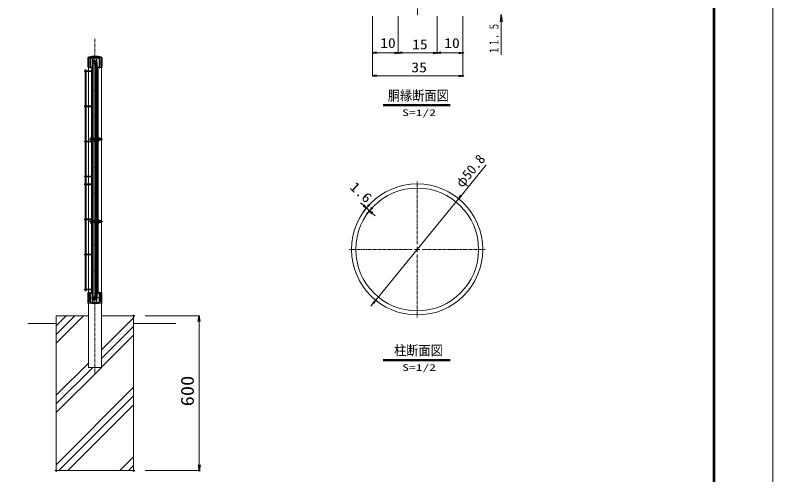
# Model space of a CAD drawing. Units: millimetres, scale not verified, with parts at other scales. Extents: x -3338 to 3345, y -2362 to 2363.
# Drawn here: x 408 to 3345, y -585 to 1197 of the extents above; entities that cross this region are included whole.
import ezdxf
from ezdxf.enums import TextEntityAlignment as Align

# ---------------------------------------------------------------- set-up
doc = ezdxf.new("R2010")
doc.units = ezdxf.units.MM
doc.header["$LTSCALE"] = 10
doc.header["$PDMODE"] = 32
doc.header["$PDSIZE"] = 5
for name, pattern in [('USER1', [2, 1.25, -0.25, 0.25, -0.25]), ('USER2', [0.375, 0.25, -0.125]), ('USER3', [1.125, 0.75, -0.125, 0.125, -0.125]), ('USER4', [4, 2.5, -0.5, 0.5, -0.5])]:
    doc.linetypes.add(name, pattern=pattern)
for name, color, linetype, lineweight in [('0-0_寸法', 7, 'Continuous', 13), ('0-1_基礎', 7, 'Continuous', 13), ('0-2_柱', 7, 'Continuous', 13), ('0-4_胴縁', 7, 'Continuous', 13), ('0-5_継手', 7, 'Continuous', 13), ('0-6_0', 7, 'Continuous', 13), ('0-8_押え板', 6, 'Continuous', 13), ('0-9_EXTCNT-LMEC0', 4, 'Continuous', 25), ('0-B_WM', 30, 'Continuous', 13), ('0-C_BN', 4, 'Continuous', 25), ('0-D_マット', 92, 'Continuous', 9), ('0-E_NMメッシュパネル', 8, 'Continuous', 5)]:
    doc.layers.add(name, color=color, linetype=linetype, lineweight=lineweight)
doc.layers.add('0-7_DEFPOINTS', color=7, linetype='Continuous')
doc.styles.add('ＭＳ ゴシック', font='')
doc.styles.get('ＭＳ ゴシック').set_extended_font_data('MS Gothic')

# ---------------------------------------------------------------- blocks, each defined once
blk = doc.blocks.new('DARROWS')
at = {"layer": '0-6_0', "color": 2}
blk.add_line((0, 0), (-9.991, 0), dxfattribs=at)
blk.add_lwpolyline([(-10, -1.667), (0, 0), (-10, 1.667)], dxfattribs=at)
blk = doc.blocks.new('_Open')
at = {"layer": '0-6_0', "lineweight": 25}
blk.add_line((-10, 1.667), (0, 0), dxfattribs=at)
blk.add_lwpolyline([(-10, -1.667), (0, 0), (-10, 0)], dxfattribs=at)

msp = doc.modelspace()

# ---------------------------------------------------------------- linework, layer by layer
at = {"layer": '0-0_寸法', "linetype": 'USER1'}
for p, q in [((717.61, 1104.46), (717.61, -194.41)), ((1966.44, 308.57), (1966.44, 552.57)), ((1946.44, 288.57), (1702.44, 288.57)), ((1966.44, 268.57), (1966.44, 24.57)), ((1986.44, 288.57), (2230.44, 288.57))]:
    msp.add_line(p, q, dxfattribs=at)
at = {"layer": '0-0_寸法'}
for p, q in [((2233.64, 615.94), (2136.54, 496.96)), ((1805.83, 91.79), (2127.05, 485.34)), ((1758.43, 459.62), (1747.32, 469.7)), ((1758.06, 436.87), (1769.55, 449.55)), ((1769.55, 449.55), (1781.41, 438.81)), ((1769.92, 426.13), (1781.41, 438.81)), ((1792.52, 428.74), (1803.64, 418.67)), ((1966.44, 278.57), (1966.44, 298.57)), ((1956.44, 288.57), (1976.44, 288.57)), ((1796.35, 80.17), (1786.86, 68.55)), ((912.61, 31.24), (1121.41, 31.24)), ((1121.41, 8.74), (1121.41, -546.26)), ((912.61, -568.76), (1121.41, -568.76))]:
    msp.add_line(p, q, dxfattribs=at)
at = {"layer": '0-1_基礎'}
for p, q in [((567.61, 31.24), (567.61, -568.76)), ((692.21, 31.24), (567.61, 31.24)), ((567.61, 31.24), (567.61, -568.76)), ((692.21, 31.24), (567.61, 31.24)), ((567.61, -74.26), (673.11, 31.24)), ((567.61, -40.58), (639.44, 31.24)), ((567.61, -6.9), (605.76, 31.24)), ((867.61, 31.24), (743.01, 31.24)), ((867.61, 31.24), (743.01, 31.24)), ((567.61, 1.24), (457.77, 1.24)), ((743.01, -100.91), (867.61, 23.69)), ((1030.55, 1.24), (867.61, 1.24)), ((743.01, -134.59), (867.61, -9.99)), ((743.01, -168.26), (867.61, -43.66)), ((567.61, -276.31), (692.21, -151.71)), ((567.61, -343.66), (742.52, -168.76)), ((567.61, -309.99), (708.84, -168.76)), ((567.61, -545.72), (867.61, -245.72)), ((578.25, -568.76), (867.61, -279.39)), ((611.93, -568.76), (867.61, -313.07)), ((813.98, -568.76), (867.61, -515.13)), ((847.66, -568.76), (867.61, -548.8))]:
    msp.add_line(p, q, dxfattribs=at)
msp.add_lwpolyline([(867.61, 31.24), (867.61, -568.76), (567.61, -568.76)], dxfattribs=at)
msp.add_lwpolyline([(867.61, 31.24), (867.61, -568.76), (567.61, -568.76)], dxfattribs=at)
at = {"layer": '0-2_柱'}
for p, q in [((692.21, 1031.24), (692.21, -168.76)), ((743.01, 1031.24), (692.21, 1031.24))]:
    msp.add_line(p, q, dxfattribs=at)
msp.add_lwpolyline([(743.01, 1031.24), (743.01, -168.76), (692.21, -168.76)], dxfattribs=at)
for radius in [254, 238]:
    msp.add_circle((1966.44, 288.57), radius, dxfattribs=at)
at = {"layer": '0-4_胴縁', "linetype": 'USER4'}
msp.add_line((1968.19, 1622.33), (1968.19, 1192.66), dxfattribs=at)
at = {"layer": '0-4_胴縁'}
for p, q in [((1793.19, 1192.66), (1793.19, 961)), ((1793.19, 1192.66), (1793.19, 1050.08)), ((1893.19, 1192.66), (1893.19, 1050.08)), ((1893.19, 1192.66), (1893.19, 1050.08)), ((2043.19, 1192.66), (2043.19, 1050.08)), ((2043.19, 1192.66), (2043.19, 1050.08)), ((2143.19, 1192.66), (2143.19, 961)), ((2143.19, 1192.66), (2143.19, 1050.08)), ((728.71, 1031.24), (706.51, 1031.24)), ((728.71, 1029.64), (706.51, 1029.64)), ((1808.19, 1050.08), (1878.19, 1050.08)), ((1908.19, 1050.08), (2028.19, 1050.08)), ((2058.19, 1050.08), (2128.19, 1050.08)), ((700.11, 1024.84), (700.11, 995.44)), ((700.11, 1022.88), (700.21, 1022.88)), ((701.71, 1024.84), (701.71, 995.44)), ((701.71, 1018.88), (701.81, 1018.88)), ((708.51, 1004.74), (708.51, 995.44)), ((708.51, 1004.74), (710.11, 1004.74)), ((710.11, 1004.74), (710.11, 995.44)), ((725.11, 1004.74), (725.11, 995.44)), ((726.71, 1004.74), (725.11, 1004.74)), ((726.71, 1004.74), (726.71, 995.44)), ((733.51, 995.44), (733.51, 1024.84)), ((735.11, 995.44), (735.11, 1024.84)), ((702.31, 994.84), (707.91, 994.84)), ((702.31, 993.24), (707.91, 993.24)), ((727.31, 994.84), (732.91, 994.84)), ((727.31, 993.24), (732.91, 993.24)), ((1808.19, 961), (2128.19, 961)), ((702.31, 119.24), (707.91, 119.24)), ((702.31, 117.64), (707.91, 117.64)), ((727.31, 119.24), (732.91, 119.24)), ((727.31, 117.64), (732.91, 117.64)), ((700.11, 87.64), (700.11, 117.04)), ((700.11, 89.61), (700.21, 89.61)), ((701.71, 87.64), (701.71, 117.04)), ((701.71, 93.61), (701.81, 93.61)), ((708.51, 107.74), (708.51, 117.04)), ((708.51, 107.74), (710.11, 107.74)), ((710.11, 107.74), (710.11, 117.04)), ((725.11, 107.74), (725.11, 117.04)), ((726.71, 107.74), (725.11, 107.74)), ((726.71, 107.74), (726.71, 117.04)), ((733.51, 117.04), (733.51, 87.64)), ((735.11, 117.04), (735.11, 87.64)), ((728.71, 82.84), (706.51, 82.84)), ((728.71, 81.24), (706.51, 81.24))]:
    msp.add_line(p, q, dxfattribs=at)
at = {"layer": '0-4_胴縁', "color": 2}
msp.add_lwpolyline([(2292.32, 1170.66), (2292.32, 1140.66), (2292.32, 1043.06)], dxfattribs=at)
at = {"layer": '0-4_胴縁'}
for centre, radius, start, end in [((706.51, 1024.84), 6.4, 90, 180), ((706.51, 1024.84), 4.8, 90, 180), ((728.71, 1024.84), 6.4, 0, 90), ((728.71, 1024.84), 4.8, 0, 90), ((702.31, 995.44), 2.2, 180, 270), ((702.31, 995.44), 0.6, 180, 270), ((707.91, 995.44), 2.2, 270, 0), ((707.91, 995.44), 0.6, 270, 0), ((727.31, 995.44), 2.2, 180, 270), ((727.31, 995.44), 0.6, 180, 270), ((732.91, 995.44), 2.2, 270, 0), ((732.91, 995.44), 0.6, 270, 0), ((702.31, 117.04), 2.2, 90, 180), ((702.31, 117.04), 0.6, 90, 180), ((707.91, 117.04), 2.2, 0, 90), ((707.91, 117.04), 0.6, 0, 90), ((727.31, 117.04), 2.2, 90, 180), ((727.31, 117.04), 0.6, 90, 180), ((732.91, 117.04), 2.2, 0, 90), ((732.91, 117.04), 0.6, 0, 90), ((706.51, 87.64), 6.4, 180, 270), ((706.51, 87.64), 4.8, 180, 270), ((728.71, 87.64), 6.4, 270, 0), ((728.71, 87.64), 4.8, 270, 0)]:
    msp.add_arc(centre, radius, start, end, dxfattribs=at)
at = {"layer": '0-5_継手'}
for p, q in [((690.11, 1030.83), (690.11, 995.64)), ((706.86, 1034.64), (728.36, 1034.64)), ((706.86, 1033.04), (728.36, 1033.04)), ((745.11, 1030.83), (745.11, 995.64)), ((697.26, 1025.04), (697.26, 996.24)), ((697.26, 1019.64), (698.86, 1019.64)), ((697.26, 1007.64), (698.86, 1007.64)), ((698.86, 1025.04), (698.86, 996.24)), ((736.36, 1025.04), (736.36, 996.24)), ((737.96, 1019.64), (736.36, 1019.64)), ((737.96, 1007.64), (736.36, 1007.64)), ((737.96, 1025.04), (737.96, 996.24)), ((690.11, 995.64), (700.28, 991.92)), ((701.86, 993.24), (710.26, 993.24)), ((701.86, 991.64), (710.26, 991.64)), ((710.26, 993.24), (710.26, 991.64)), ((724.96, 993.24), (724.96, 991.64)), ((724.96, 993.24), (733.36, 993.24)), ((724.96, 991.64), (733.36, 991.64)), ((745.11, 995.64), (734.94, 991.92)), ((690.61, 121.89), (698.7, 121.89)), ((690.61, 121.89), (690.61, 80.39)), ((696.61, 118.04), (696.61, 88.24)), ((698.21, 118.04), (698.21, 88.24)), ((701.21, 122.64), (709.61, 122.64)), ((701.21, 121.04), (709.61, 121.04)), ((709.61, 122.64), (709.61, 121.04)), ((734.01, 121.04), (725.61, 121.04)), ((744.61, 121.89), (736.53, 121.89)), ((737.01, 118.04), (737.01, 88.24)), ((738.61, 118.04), (738.61, 88.24)), ((744.61, 121.89), (744.61, 80.39)), ((690.61, 80.39), (701.7, 80.39)), ((705.21, 81.24), (714.61, 81.24)), ((705.21, 79.64), (714.61, 79.64)), ((714.61, 81.24), (714.61, 79.64)), ((730.01, 81.24), (720.61, 81.24)), ((720.61, 81.24), (720.61, 79.64)), ((730.01, 79.64), (720.61, 79.64)), ((744.61, 80.39), (733.53, 80.39))]:
    msp.add_line(p, q, dxfattribs=at)
at = {"layer": '0-5_継手', "linetype": 'USER2'}
for p, q in [((691.71, 1030.83), (691.71, 995.06)), ((743.51, 1030.83), (743.51, 995.06)), ((692.21, 121.89), (692.21, 80.39)), ((743.01, 121.89), (743.01, 80.39))]:
    msp.add_line(p, q, dxfattribs=at)
at = {"layer": '0-5_継手', "linetype": 'USER3'}
for p, q in [((717.61, 1041.84), (717.61, 987.45)), ((717.61, 125.89), (717.61, 76.81)), ((745.9, 100.64), (688.28, 100.64))]:
    msp.add_line(p, q, dxfattribs=at)
at = {"layer": '0-5_継手', "linetype": 'USER1'}
for p, q in [((693.47, 1013.64), (702.9, 1013.64)), ((741.75, 1013.64), (732.32, 1013.64))]:
    msp.add_line(p, q, dxfattribs=at)
at = {"layer": '0-5_継手'}
msp.add_lwpolyline([(734.01, 122.64), (725.61, 122.64), (725.61, 121.04)], dxfattribs=at)
for centre, radius, start, end in [((695.11, 1030.83), 5, 104.23016, 180), ((717.61, 942.11), 96.53, 75.76984, 104.23016), ((706.86, 1025.04), 9.6, 90, 180), ((706.86, 1025.04), 8, 90, 180), ((728.36, 1025.04), 9.6, 0, 90), ((728.36, 1025.04), 8, 0, 90), ((740.11, 1030.83), 5, 0, 75.76984), ((701.86, 996.24), 4.6, 180, 270), ((701.86, 996.24), 3, 180, 270), ((733.36, 996.24), 3, 270, 0), ((733.36, 996.24), 4.6, 270, 0), ((701.21, 118.04), 4.6, 90, 180), ((701.21, 118.04), 3, 90, 180), ((734.01, 118.04), 4.6, 0, 90), ((734.01, 118.04), 3, 0, 90), ((705.21, 88.24), 8.6, 180, 270), ((705.21, 88.24), 7, 180, 270), ((730.01, 88.24), 8.6, 270, 0), ((730.01, 88.24), 7, 270, 0)]:
    msp.add_arc(centre, radius, start, end, dxfattribs=at)
at = {"layer": '0-5_継手', "linetype": 'USER2'}
for centre, radius, start, end in [((695.11, 1030.83), 3.4, 104.23016, 180), ((717.61, 942.11), 94.93, 75.76984, 104.23016), ((740.11, 1030.83), 3.4, 0, 75.76984)]:
    msp.add_arc(centre, radius, start, end, dxfattribs=at)
at = {"layer": '0-6_0', "color": 3}
msp.add_lwpolyline([(-3337.87, 2362.56), (3344.63, 2362.56), (3344.63, -2362.44), (-3337.87, -2362.44)], close=True, dxfattribs=at)
at = {"layer": '0-6_0'}
for points in [[(-3112.87, 2221.94), (3119.63, 2221.94), (3119.63, -2221.81), (-3112.87, -2221.81)], [(-3111.47, 2220.53), (3118.22, 2220.53), (3118.22, -2220.41), (-3111.47, -2220.41)], [(-3110.06, 2219.12), (3116.81, 2219.12), (3116.81, -2219), (-3110.06, -2219)], [(-3108.66, 2217.72), (3115.41, 2217.72), (3115.41, -2217.59), (-3108.66, -2217.59)], [(-3107.25, 2216.31), (3114, 2216.31), (3114, -2216.19), (-3107.25, -2216.19)]]:
    msp.add_lwpolyline(points, close=True, dxfattribs=at)
at = {"layer": '0-7_DEFPOINTS'}
for p in [(1893.19, 1050.08), (2043.19, 1050.08), (2143.19, 1050.08), (2143.19, 961), (2127.05, 485.34), (1778.2, 459.1), (1781.41, 438.81), (1790.06, 448.36), (1805.83, 91.79), (867.61, 31.24), (567.61, -568.76), (867.61, -568.76), (1121.41, -568.76)]:
    msp.add_point(p, dxfattribs=at)
at = {"layer": '0-8_押え板'}
for p, q in [((708.51, 1026.24), (710.11, 1026.24)), ((708.51, 1026.24), (708.51, 986.24)), ((710.11, 1026.24), (710.11, 86.24)), ((723.51, 1026.24), (723.51, 86.24)), ((725.11, 1026.24), (723.51, 1026.24)), ((725.11, 1026.24), (725.11, 986.24)), ((704.11, 986.24), (704.11, 126.24)), ((704.11, 986.24), (710.11, 986.24)), ((729.51, 986.24), (723.51, 986.24)), ((729.51, 986.24), (729.51, 126.24)), ((704.11, 126.24), (710.11, 126.24)), ((708.51, 126.24), (708.51, 86.24)), ((729.51, 126.24), (723.51, 126.24)), ((725.11, 126.24), (725.11, 86.24)), ((708.51, 86.24), (710.11, 86.24)), ((725.11, 86.24), (723.51, 86.24))]:
    msp.add_line(p, q, dxfattribs=at)
at = {"layer": '0-9_EXTCNT-LMEC0'}
for p, q in [((1834.16, 850.53), (2093.62, 850.53)), ((1834.16, 845.87), (2093.62, 845.87)), ((1834.16, -137.41), (2093.62, -137.41)), ((1834.16, -142.07), (2093.62, -142.07))]:
    msp.add_line(p, q, dxfattribs=at)
at = {"layer": '0-B_WM'}
for p, q in [((705.31, 980.84), (678.51, 980.84)), ((705.31, 977.64), (678.51, 977.64)), ((680.11, 984.24), (680.11, 128.24)), ((680.11, 984.24), (683.31, 984.24)), ((683.31, 984.24), (683.31, 128.24)), ((706.91, 128.24), (706.91, 984.24)), ((710.11, 984.24), (706.91, 984.24)), ((710.11, 128.24), (710.11, 984.24)), ((705.31, 844.84), (678.51, 844.84)), ((705.31, 841.64), (678.51, 841.64)), ((705.31, 708.84), (678.51, 708.84)), ((705.31, 705.64), (678.51, 705.64)), ((705.31, 572.84), (678.51, 572.84)), ((705.31, 569.64), (678.51, 569.64)), ((705.31, 542.84), (678.51, 542.84)), ((705.31, 539.64), (678.51, 539.64)), ((705.31, 406.84), (678.51, 406.84)), ((705.31, 403.64), (678.51, 403.64)), ((705.31, 270.84), (678.51, 270.84)), ((705.31, 267.64), (678.51, 267.64)), ((705.31, 134.84), (678.51, 134.84)), ((705.31, 134.84), (678.51, 134.84)), ((705.31, 131.64), (678.51, 131.64)), ((705.31, 131.64), (678.51, 131.64)), ((680.11, 128.24), (683.31, 128.24)), ((706.91, 128.24), (710.11, 128.24))]:
    msp.add_line(p, q, dxfattribs=at)
for centre in [(705.31, 979.24), (705.31, 843.24), (705.31, 707.24), (705.31, 571.24), (705.31, 541.24), (705.31, 405.24), (705.31, 269.24), (705.31, 133.24), (705.31, 133.24)]:
    msp.add_circle(centre, 1.6, dxfattribs=at)
for centre in [(678.51, 979.24), (678.51, 843.24), (678.51, 707.24), (678.51, 571.24), (678.51, 541.24), (678.51, 405.24), (678.51, 269.24), (678.51, 133.24), (678.51, 133.24)]:
    msp.add_arc(centre, 1.6, 90, 270, dxfattribs=at)
at = {"layer": '0-C_BN', "linetype": 'USER3', "lineweight": 13}
for p, q in [((693.41, 715.98), (748.98, 715.98)), ((693.5, 396.75), (749.08, 396.75))]:
    msp.add_line(p, q, dxfattribs=at)
at = {"layer": '0-C_BN', "lineweight": 13}
for p, q in [((701.41, 722.48), (701.99, 723.48)), ((701.41, 722.48), (701.41, 709.48)), ((701.41, 709.48), (701.99, 708.48)), ((701.99, 723.48), (706.91, 723.48)), ((701.99, 719.73), (706.91, 719.73)), ((701.99, 712.23), (706.91, 712.23)), ((701.99, 708.48), (706.91, 708.48)), ((708.51, 723.98), (706.91, 723.98)), ((706.91, 723.98), (706.91, 707.98)), ((706.91, 723.48), (706.91, 708.48)), ((706.91, 723.48), (706.91, 708.48)), ((706.91, 719.98), (741.21, 719.98)), ((706.91, 711.98), (741.21, 711.98)), ((708.51, 707.98), (706.91, 707.98)), ((709.81, 719.98), (708.04, 719.28)), ((708.04, 719.98), (708.04, 711.98)), ((708.04, 719.28), (741.91, 719.28)), ((709.81, 711.98), (708.04, 712.68)), ((708.04, 712.68), (741.91, 712.68)), ((708.51, 723.98), (708.51, 707.98)), ((726.71, 723.98), (725.11, 723.98)), ((725.11, 723.98), (725.11, 707.98)), ((726.71, 707.98), (725.11, 707.98)), ((726.71, 723.98), (726.71, 707.98)), ((726.71, 723.48), (732.51, 723.48)), ((726.71, 723.48), (726.71, 708.48)), ((726.71, 719.73), (732.51, 719.73)), ((726.71, 712.23), (732.51, 712.23)), ((726.71, 708.48), (732.51, 708.48)), ((733.21, 721.76), (733.21, 710.21)), ((738.76, 715.98), (740.66, 715.98)), ((741.91, 719.28), (741.21, 719.98)), ((741.21, 719.98), (741.21, 711.98)), ((741.21, 711.98), (741.91, 712.68)), ((741.91, 719.28), (741.91, 712.68)), ((701.51, 403.25), (702.09, 404.25)), ((701.51, 403.25), (701.51, 390.25)), ((701.51, 390.25), (702.09, 389.25)), ((702.09, 404.25), (707.01, 404.25)), ((702.09, 400.49), (707.01, 400.49)), ((702.09, 393), (707.01, 393)), ((702.09, 389.25), (707.01, 389.25)), ((708.61, 404.75), (707.01, 404.75)), ((707.01, 404.75), (707.01, 388.75)), ((707.01, 404.25), (707.01, 389.25)), ((707.01, 404.25), (707.01, 389.25)), ((707.01, 400.75), (741.31, 400.75)), ((707.01, 392.75), (741.31, 392.75)), ((708.61, 388.75), (707.01, 388.75)), ((709.91, 400.75), (708.14, 400.05)), ((708.14, 400.75), (708.14, 392.75)), ((708.14, 400.05), (742.01, 400.05)), ((709.91, 392.75), (708.14, 393.45)), ((708.14, 393.45), (742.01, 393.45)), ((708.61, 404.75), (708.61, 388.75)), ((726.81, 404.75), (725.21, 404.75)), ((725.21, 404.75), (725.21, 388.75)), ((726.81, 388.75), (725.21, 388.75)), ((726.81, 404.75), (726.81, 388.75)), ((726.81, 404.25), (732.61, 404.25)), ((726.81, 404.25), (726.81, 389.25)), ((726.81, 400.5), (732.61, 400.5)), ((726.81, 393), (732.61, 393)), ((726.81, 389.25), (732.61, 389.25)), ((733.31, 402.52), (733.31, 390.98)), ((738.86, 396.75), (740.76, 396.75)), ((742.01, 400.05), (741.31, 400.75)), ((741.31, 400.75), (741.31, 392.75)), ((741.31, 392.75), (742.01, 393.45)), ((742.01, 400.05), (742.01, 393.45))]:
    msp.add_line(p, q, dxfattribs=at)
for centre, radius, start, end in [((704.75, 721.6), 3.34, 145.79454, 214.20546), ((713.86, 715.98), 12.45, 162.48215, 197.51785), ((704.75, 710.36), 3.34, 145.79454, 214.20546), ((730.37, 721.6), 2.85, 318.83491, 41.16509), ((722.82, 715.98), 10.39, 338.85295, 21.14705), ((730.37, 710.35), 2.85, 318.86505, 41.13495), ((704.85, 402.37), 3.34, 145.79454, 214.20546), ((713.96, 396.75), 12.45, 162.48215, 197.51785), ((704.85, 391.12), 3.34, 145.79454, 214.20546), ((730.46, 402.37), 2.85, 318.83491, 41.16509), ((722.91, 396.75), 10.39, 338.85295, 21.14705), ((730.46, 391.12), 2.85, 318.86505, 41.13495)]:
    msp.add_arc(centre, radius, start, end, dxfattribs=at)
at = {"layer": '0-D_マット'}
for p, q in [((710.11, 103.24), (710.11, 1009.24)), ((710.11, 1009.24), (717.11, 1009.24)), ((717.11, 103.24), (717.11, 1009.24)), ((710.11, 103.24), (717.11, 103.24))]:
    msp.add_line(p, q, dxfattribs=at)
at = {"layer": '0-E_NMメッシュパネル', "lineweight": 25}
for p, q in [((719.11, 1019.24), (711.11, 1019.24)), ((711.11, 1019.24), (711.11, 1015.24)), ((719.11, 1015.24), (711.11, 1015.24)), ((721.11, 1013.24), (721.11, 99.24)), ((725.11, 1013.24), (725.11, 99.24)), ((719.11, 97.24), (711.11, 97.24)), ((711.11, 97.24), (711.11, 93.24)), ((719.11, 93.24), (711.11, 93.24))]:
    msp.add_line(p, q, dxfattribs=at)
for centre in [(719.11, 1006.24), (719.11, 906.24), (719.11, 806.24), (719.11, 706.24), (719.11, 606.24), (719.11, 506.24), (719.11, 406.24), (719.11, 406.24), (719.11, 306.24), (719.11, 206.24), (719.11, 106.24)]:
    msp.add_circle(centre, 2, dxfattribs=at)
for centre, radius, start, end in [((719.11, 1013.24), 6, 0, 90), ((719.11, 1013.24), 2, 0, 90), ((719.11, 99.24), 6, 270, 0), ((719.11, 99.24), 2, 270, 0)]:
    msp.add_arc(centre, radius, start, end, dxfattribs=at)

# ---------------------------------------------------------------- block references
at = {"layer": '0-0_寸法'}
for p, xscale, yscale, rotation in [((2127.05, 485.34), 1.5, 1.5, 230.77823), ((1769.55, 449.55), 1.5, 1.5, 317.82516), ((1781.41, 438.81), 1.5, 1.5, 137.82516), ((1805.83, 91.79), 1.5, 1.5, 50.77823), ((1121.41, 31.24), 2.25, 2.25, 90), ((1121.41, -568.76), 2.25, 2.25, 270)]:
    msp.add_blockref('_Open', p, dxfattribs=dict(at, xscale=xscale, yscale=yscale, rotation=rotation))
at = {"layer": '0-4_胴縁'}
for name, p, xscale, yscale, rotation in [('DARROWS', (2292.32, 1200.66), 3, 3, 90), ('_Open', (1793.19, 1050.08), 1.5, 1.5, 180), ('_Open', (1893.19, 1050.08), 1.5, 1.5, 180), ('_Open', (2043.19, 1050.08), 1.5, 1.5, 180), ('_Open', (1793.19, 961), 1.5, 1.5, 180)]:
    msp.add_blockref(name, p, dxfattribs=dict(at, xscale=xscale, yscale=yscale, rotation=rotation))
at = {"layer": '0-4_胴縁', "xscale": 1.5, "yscale": 1.5}
for p in [(1893.19, 1050.08), (2043.19, 1050.08), (2143.19, 1050.08), (2143.19, 961)]:
    msp.add_blockref('_Open', p, dxfattribs=at)

# ---------------------------------------------------------------- texts
at = {"layer": '0-0_寸法', "style": 'ＭＳ ゴシック'}
msp.add_text('φ50.8', height=38.48, rotation=50.778, dxfattribs=at).set_placement((2150.33, 517.97), align=Align.BOTTOM_LEFT)
at = {"layer": '0-0_寸法', "style": 'ＭＳ ゴシック', "width": 1.15}
for s, height, rotation, p in [('1.6', 38.49, 317.825, (1694.51, 517.77)), ('600', 50.51, 90, (1116.13, -319.38))]:
    msp.add_text(s, height=height, rotation=rotation, dxfattribs=at).set_placement(p, align=Align.BOTTOM_LEFT)
at = {"layer": '0-4_胴縁', "color": 3, "style": 'ＭＳ ゴシック', "width": 0.65}
msp.add_text('１１．５', height=33.65, rotation=90, dxfattribs=at).set_placement((2291.33, 1045.26), align=Align.BOTTOM_LEFT)
at = {"layer": '0-4_胴縁', "style": 'ＭＳ ゴシック', "width": 1.15}
for s, p in [('10', (1822.97, 1057.68)), ('15', (1946.76, 1052.68)), ('10', (2071.14, 1057.68)), ('35', (1943.9, 963.6))]:
    msp.add_text(s, height=38.49, dxfattribs=at).set_placement(p, align=Align.BOTTOM_LEFT)
at = {"layer": '0-9_EXTCNT-LMEC0', "style": 'ＭＳ ゴシック'}
for s, height, width, p in [('胴縁断面図', 38.49, 0.9, (1852.75, 854.46)), ('S=1/2', 25.66, 1.5, (1908.31, 798.3)), ('柱断面図', 38.49, 0.9, (1876.75, -133.48)), ('S=1/2', 25.66, 1.5, (1908.31, -189.64))]:
    msp.add_text(s, height=height, dxfattribs=dict(at, width=width)).set_placement(p, align=Align.BOTTOM_LEFT)

doc.saveas('drawing.dxf')
